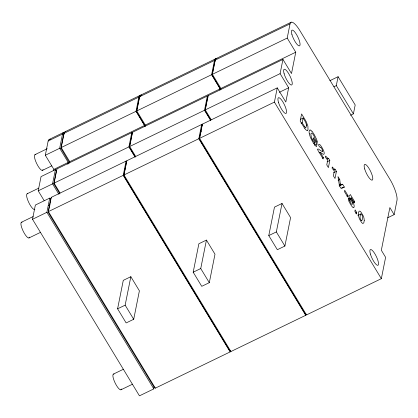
<?xml version="1.0" encoding="UTF-8"?>
<svg xmlns="http://www.w3.org/2000/svg" width="418" height="418" viewBox="0 0 418 418"><rect width="100%" height="100%" fill="white"/><g stroke="black" fill="none" stroke-linecap="round" stroke-linejoin="round"><path stroke-width="0.63" d="M348.346 198.785L348.304 198.017L349.965 200.577L351.042 203.681L351.867 204.543L352.327 204.198A7.529 2.006 64.2 0 0 352.379 203.958L352.327 202.929M322.571 150.872L322.544 151.185M306.394 125.588L306.389 125.019A4.823 1.285 64.2 0 0 306.368 124.836M154.19 387.005L153.814 388.886L139.45 395.846L32.515 219.283L35.358 205.05L49.721 198.095L50.709 199.726M44.125 200.603L38.205 190.822L41.048 176.595L55.411 169.635L56.069 170.722M53.614 170.628L53.865 169.374L45.311 155.25L48.154 141.018A17.431 4.645 64.2 0 1 50.327 139.429M153.746 388.62A1.714 1.489 -54.9 0 0 153.814 388.886L46.879 212.323L49.721 198.095A1.714 1.489 -54.9 0 0 49.831 198.341M58.818 194.187L52.563 183.863L55.411 169.635A1.714 1.489 -54.9 0 0 55.521 169.886M67.852 164.3L68.228 162.414L59.675 148.291L62.517 134.063A17.415 4.64 64.2 0 1 64.555 132.433M56.519 170.33L53.823 183.847L59.915 193.915M69.414 162.759L60.929 148.275L63.703 134.403A0.873 0.794 11.3 0 0 64.027 133.332A17.41 4.64 64.2 0 1 65.851 131.66M230.412 350.65L230.161 351.904L155.324 388.155L48.389 211.592L51.236 197.364L126.069 161.113L126.727 162.2M59.957 192.844L54.079 183.131L56.921 168.903L131.759 132.652L132.417 133.739M69.472 163.02L69.738 161.682L61.185 147.559L64.027 133.332L138.865 97.081A17.431 4.645 64.2 0 1 141.038 95.487M230.161 351.904L123.226 175.341L126.069 161.113M135.166 157.205L128.916 146.88L131.759 132.652M144.325 126.691L144.576 125.431L136.022 111.308L138.865 97.081M126.429 162.174L123.728 175.691L229.806 350.843M132.114 133.713L129.413 147.23L134.998 156.457M141.733 95.105A17.41 4.64 64.2 0 0 139.622 96.715A0.873 0.794 11.3 0 1 139.293 97.786L136.524 111.658L145.004 126.137M306.002 314.033L305.751 315.287L230.914 351.538L123.984 174.975L126.826 160.747L201.664 124.496L202.322 125.583M135.552 156.227L129.669 146.514L132.511 132.287L207.349 96.035L208.007 97.122M145.067 126.403L145.333 125.066L136.78 110.942L139.622 96.715L214.46 60.458A17.431 4.645 64.2 0 1 216.069 58.771M117.594 308.818L123.279 280.363L130.839 276.7L139.393 290.823L133.708 319.284L126.147 322.947L117.594 308.818L125.154 305.161L130.839 276.7M305.751 315.287L198.822 138.724L201.664 124.496M210.761 120.588L204.506 110.263L207.349 96.035M219.92 90.074L220.171 88.815L211.618 74.691L214.46 60.458M202.019 125.557L199.318 139.074L305.396 314.226L305.568 313.364M210.594 119.841L205.008 110.613L207.709 97.096M220.599 89.52L212.114 75.041L214.889 61.169A0.873 0.794 11.3 0 0 215.213 60.093A17.41 4.64 64.2 0 1 216.968 58.415M387.711 217.752L394.143 214.638L389.863 207.574L381.331 250.262L385.61 257.326L381.347 278.67L306.509 314.921L199.574 138.358L202.422 124.125L277.254 87.874L285.813 102.002L288.655 87.77L280.102 73.646L282.944 59.419L208.107 95.67L205.264 109.897L211.142 119.611M220.657 89.781L220.923 88.449L212.37 74.326L215.213 60.093L290.05 23.842A17.431 4.645 64.2 0 1 300.03 30.854L389.853 179.17A17.431 4.645 64.2 0 1 396.985 200.41L394.143 214.638M193.189 272.202L198.874 243.746L206.435 240.084L214.988 254.207L209.303 282.667L201.742 286.33L193.189 272.202L200.744 268.544L206.435 240.084M381.347 278.67L274.412 102.107L277.254 87.874M282.944 59.419L291.498 73.542L295.761 52.198L287.208 38.075L290.05 23.842M268.779 235.585L274.469 207.129L282.025 203.467L290.583 217.59L284.893 246.05L277.333 249.713L268.779 235.585L276.34 231.922L282.025 203.467M304.325 126.22A13.622 3.631 64.2 0 1 303.463 124.836L302.177 122.72L303.118 118.017L300.417 119.329M313.824 143.567L314.9 143.045L315.078 142.151L313.124 138.928L313.364 137.741L317.058 143.844L316.499 146.65L315.966 146.19A11.772 3.135 64.2 0 1 314.796 144.858A11.375 3.03 64.2 0 1 312.81 142.026A11.908 3.172 64.2 0 1 312.356 141.268L310.365 137.287L309.263 133.776M350.503 115.263L353.409 113.853L336.302 85.601L338.078 76.708L329.859 80.69M319.028 152.732L320.11 152.204L323.422 157.68L323.171 158.955L317.414 149.451A8.146 2.168 64.2 0 1 318.176 149.007A7.717 2.059 64.2 0 1 318.411 149.069L322.038 151.457A3.783 1.008 64.2 0 0 322.565 151.211M326.871 159.065L328.491 158.281L329.818 160.475L328.396 167.587L326.761 164.885L327.78 159.775A11.605 3.093 64.2 0 1 325.465 157.309L325.711 156.081A10.048 2.675 64.2 0 0 327.221 157.685A6.291 1.677 64.2 0 0 328.506 158.317M333.47 169.964L335.09 169.18L336.422 171.37L334.996 178.486L333.36 175.785L334.384 170.675A11.605 3.093 64.2 0 1 332.064 168.208L332.31 166.981A10.048 2.675 64.2 0 0 333.825 168.579A6.291 1.677 64.2 0 0 335.111 169.217M353.409 113.853L355.19 104.96L338.078 76.708M348.006 195.64L347.734 197.003L344.458 191.596L344.73 190.232L348.006 195.64L346.924 196.162M350.608 199.637L348.748 196.831L350.336 194.522L354.663 201.675L354.412 202.944L351.308 197.819L349.145 198.869M356.763 212.61L356.491 213.974L354.851 211.273L355.128 209.909L356.763 212.61L355.681 213.138M349.72 199.078L350.801 198.555L351.308 197.819M361.836 220.547L362.171 219.837A39.929 10.638 64.2 0 0 362.359 219.027L362.39 218.875A45.839 12.216 64.2 0 0 362.469 218.431L362.558 217.046A6.557 1.745 64.2 0 0 362.521 216.696L362.307 215.787A1.677 0.449 64.2 0 0 361.251 214.042A1.515 0.402 64.2 0 0 361.121 213.959A3.428 0.914 64.2 0 0 360.812 214.011L358.08 215.333M339.395 185.869L342.598 184.202L344.343 187.081L341.642 188.387M340.477 185.346L339.745 179.494L338.005 176.621L339.437 185.817L340.889 188.215L344.343 187.081M139.988 95.45L65.151 131.701M215.583 58.833L140.746 95.085M291.174 22.217L216.341 58.468M49.277 139.393L63.64 132.433M48.154 141.018L62.517 134.063A0.873 0.794 11.3 0 0 63.703 134.403A16.548 4.41 64.2 0 1 64.576 132.94M35.023 154.618L47.239 148.703M45.311 155.25L59.675 148.291M61.185 147.559L136.022 111.308M136.78 110.942L211.618 74.691M212.37 74.326L287.208 38.075M42.458 170.372L51.759 165.862M53.865 169.374L68.228 162.414M69.738 161.682L144.576 125.431M145.333 125.066L220.171 88.815M220.923 88.449L295.761 52.198M27.207 193.748L38.837 188.116M38.205 190.822L52.563 183.863M54.079 183.131L128.916 146.88M129.669 146.514L204.506 110.263M205.264 109.897L280.102 73.646M279.302 92.305L288.655 87.77M21.522 222.209L33.147 216.576M32.515 219.283L46.879 212.323M48.389 211.592L123.226 175.341M123.984 174.975L198.822 138.724M199.574 138.358L274.412 102.107M333.977 86.73L336.302 85.601M28.952 237.962L40.583 232.324M301.101 123.242L302.177 122.72M314.362 145.15L317.058 143.844M322.346 158.208L323.422 157.68M327.122 161.782L329.818 160.475M333.721 172.681L336.422 171.37M338.125 180.278L339.745 179.494M339.249 184.469L340.33 183.946M339.102 185.953L342.598 184.202M348.889 201.1L349.965 200.577M353.586 202.197L354.663 201.675M113.482 374.053L123.367 369.266M120.912 389.806L132.543 384.173M353.064 207.396L352.656 207.119A5.183 1.379 64.2 0 1 351.747 206.142L350.89 204.898A8.083 2.153 64.2 0 1 350.425 204.12L349.667 202.709A5.157 1.374 64.2 0 1 348.346 198.785M304.905 128.619L304.978 128.723A6.322 1.682 64.2 0 0 306.31 130.186A7.796 2.08 64.2 0 0 307.444 130.374M304.325 126.215L304.471 126.429A3.344 0.893 64.2 0 0 305.276 127.354A3.987 1.061 64.2 0 0 305.804 127.385M357.944 214.998L358.252 215.489M303.118 118.017L304.372 120.097A18.883 5.032 64.2 0 1 305.004 121.173L305.245 121.607A3.762 1.003 64.2 0 1 306.389 124.862M276.34 231.922L284.893 246.05M200.744 268.544L209.303 282.667M125.154 305.161L133.708 319.284M154.409 387.387A0.93 0.81 -54.9 0 0 154.205 387.413L48.133 212.307L50.834 198.79A0.93 0.81 -54.9 0 1 50.635 198.863M312.539 139.931L312.178 139.267A4.326 1.155 64.2 0 1 311.332 137.303L310.851 134.209A12.78 3.407 64.2 0 1 310.935 133.75L311.64 133.086A4.17 1.113 64.2 0 1 311.912 133.217A4.352 1.16 64.2 0 1 312.894 134.194L313.531 135.108A6.583 1.756 64.2 0 1 313.897 135.704L315.485 139.779L317.278 142.397L317.205 141.66A5.946 1.583 64.2 0 0 316.442 138.995L314.467 135.019A14.322 3.814 64.2 0 0 313.934 134.126L312.821 132.438A7.075 1.886 64.2 0 0 311.985 131.372M230.804 351.292A1.714 1.489 -54.9 0 1 230.914 351.538M132.511 132.287A1.714 1.489 -54.9 0 1 132.579 132.558M126.826 160.747A1.714 1.489 -54.9 0 1 126.889 161.014M126.612 162.059A0.93 0.81 -54.9 0 1 126.45 162.21M129.596 147.131A0.93 0.387 -18.6 0 1 129.439 147.24M132.302 133.603A0.93 0.81 -54.9 0 1 132.135 133.75M145.26 125.682A0.93 0.387 -18.6 0 1 145.103 125.792M136.707 111.559A0.93 0.387 -18.6 0 1 136.55 111.669M139.298 97.791A16.548 4.41 64.2 0 1 140.265 96.276M123.911 175.591A0.93 0.387 -18.6 0 1 123.754 175.701M229.796 350.796A0.93 0.81 -54.9 0 1 230.004 350.77M125.405 167.858A0.873 0.794 11.3 0 1 125.076 168.935M155.214 387.909A1.714 1.489 -54.9 0 1 155.324 388.155M56.921 168.903A1.714 1.489 -54.9 0 1 56.984 169.175M51.236 197.364A1.714 1.489 -54.9 0 1 51.299 197.636M51.022 198.675A0.93 0.81 -54.9 0 1 50.855 198.827M54.006 183.748A0.93 0.387 -18.6 0 1 53.849 183.857A0.93 0.387 -18.6 0 1 53.619 183.936M56.707 170.22A0.93 0.81 -54.9 0 1 56.545 170.366M56.529 170.377A0.93 0.81 -54.9 0 1 56.32 170.403M69.665 162.299A0.93 0.387 -18.6 0 1 69.513 162.409A0.93 0.387 -18.6 0 1 69.283 162.487M61.112 148.176A0.93 0.387 -18.6 0 1 60.955 148.285M60.939 148.296A0.93 0.387 -18.6 0 1 60.725 148.364M48.316 212.208A0.93 0.387 -18.6 0 1 48.164 212.318A0.93 0.387 -18.6 0 1 47.934 212.396M154.023 387.575A0.93 0.81 -54.9 0 1 154.19 387.423M49.81 204.475A0.873 0.794 11.3 0 1 49.486 205.551A0.873 0.794 11.3 0 1 48.3 205.212M34.84 209.392A8.715 2.32 64.2 0 1 28.497 201.925A8.715 2.32 64.2 0 1 27.729 193.769M29.511 237.147A8.715 2.32 64.2 0 1 23.335 231.478A8.715 2.32 64.2 0 1 22.044 222.224M43.017 169.556A8.715 2.32 64.2 0 1 36.643 163.485A8.715 2.32 64.2 0 1 35.87 154.77M121.476 388.991A8.715 2.32 64.2 0 1 115.295 383.322A8.715 2.32 64.2 0 1 114.004 374.073M306.399 314.67A1.714 1.489 -54.9 0 1 306.509 314.921M208.107 95.67A1.714 1.489 -54.9 0 1 208.169 95.941M202.422 124.125A1.714 1.489 -54.9 0 1 202.484 124.397M202.207 125.442A0.93 0.81 -54.9 0 1 202.04 125.593M205.191 110.514A0.93 0.387 -18.6 0 1 205.034 110.624M207.892 96.981A0.93 0.81 -54.9 0 1 207.73 97.133M220.85 89.065A0.93 0.387 -18.6 0 1 220.699 89.175M212.297 74.942A0.93 0.387 -18.6 0 1 212.14 75.052M214.889 61.174A16.548 4.41 64.2 0 1 215.505 59.889M199.501 138.975A0.93 0.387 -18.6 0 1 199.349 139.084M305.391 314.179A0.93 0.81 -54.9 0 1 305.595 314.153M201.001 131.242A0.873 0.794 11.3 0 1 200.671 132.313M304.905 128.645A11.688 3.114 64.2 0 1 303.431 126.346L300.197 121.027L301.613 113.957L304.748 119.135A19.662 5.241 64.2 0 1 305.678 120.713L306.201 121.669A5.246 1.4 64.2 0 1 306.342 121.946L307.894 126.163L308.019 129.329A11.683 3.114 64.2 0 1 307.476 130.437M306.357 125.541A14.541 3.877 64.2 0 1 305.929 127.354A5.909 1.573 64.2 0 1 305.824 127.422M310.088 129.998A7.806 2.08 64.2 0 1 311.985 131.377M309.315 133.828A10.581 2.821 64.2 0 1 310.099 130.029M314.906 143.055A7.534 2.006 64.2 0 1 313.829 141.859A5.915 1.578 64.2 0 1 312.539 139.936M320.721 147.235A1.719 0.46 64.2 0 0 320.59 147.162C319.686 148.056 317.466 143.891 319.326 144.247A3.934 1.05 64.2 0 1 319.822 144.591A5.81 1.547 64.2 0 1 320.893 145.861L321.573 146.864A9.358 2.492 64.2 0 1 322.012 147.591L323.192 149.827A4.718 1.259 64.2 0 1 323.751 151.201L323.955 151.833A4.436 1.181 64.2 0 1 324.232 153.463L323.845 154.362L322.863 154.127A19.437 5.178 64.2 0 1 322.106 153.594L320.805 152.586A16.083 4.284 64.2 0 0 320.637 152.471A5.7 1.52 64.2 0 0 320.104 152.204M320.758 147.35A2.377 0.632 64.2 0 1 322.607 150.924M350.624 199.699A2.639 0.7 64.2 0 1 352.243 202.516M352.212 202.495A2.299 0.611 64.2 0 1 352.327 202.929M350.801 198.56A5.382 1.437 64.2 0 1 351.899 200.076A5.784 1.541 64.2 0 1 352.233 200.65L352.364 200.88A4.969 1.327 64.2 0 1 353.44 203.211L353.529 203.446A5.862 1.562 64.2 0 1 353.691 203.927A5.377 1.432 64.2 0 1 354.135 205.808L354.15 206.617A7.926 2.111 64.2 0 1 354.114 206.894A6.474 1.724 64.2 0 1 353.069 207.412M361.826 220.526A3.428 0.914 64.2 0 1 361.497 220.626A1.515 0.402 64.2 0 1 361.361 220.521A1.688 0.449 64.2 0 1 360.306 218.781L360.081 217.794A6.892 1.834 64.2 0 1 360.055 217.527L360.144 216.143A45.797 12.206 64.2 0 1 360.222 215.698L360.248 215.542A40.06 10.675 64.2 0 1 360.441 214.732L360.708 214.105A5.957 1.588 64.2 0 1 360.802 214M364.256 220.359L363.791 222.919L362.803 223.458A4.969 1.322 64.2 0 1 362.463 223.269A4.493 1.197 64.2 0 1 361.601 222.402L360.891 221.399A6.798 1.813 64.2 0 1 360.426 220.647L359.861 219.612A4.844 1.291 64.2 0 1 359.057 217.794L358.43 215.469L358.425 213.159A28.576 7.613 64.2 0 1 358.566 212.412L359.067 211.278L359.809 211.111A4.974 1.327 64.2 0 1 360.149 211.294A4.493 1.197 64.2 0 1 361.011 212.166L362.996 215.437A4.525 1.207 64.2 0 1 363.691 217.151L363.77 217.391A5.298 1.411 64.2 0 1 363.989 218.191L364.256 220.359M278.456 102.258A8.715 2.32 64.2 0 0 285.964 113.461A8.715 2.32 64.2 0 0 282.328 101.036A8.715 2.32 64.2 0 0 278.456 102.258M284.146 73.803A8.715 2.32 64.2 0 0 291.654 85A8.715 2.32 64.2 0 0 288.018 72.575A8.715 2.32 64.2 0 0 284.146 73.803M291.963 34.668A8.715 2.32 64.2 0 0 299.471 45.87A8.715 2.32 64.2 0 0 295.834 33.445A8.715 2.32 64.2 0 0 291.963 34.668M364.684 168.94A8.715 2.32 64.2 0 0 372.192 180.137A8.715 2.32 64.2 0 0 368.556 167.712A8.715 2.32 64.2 0 0 364.684 168.94M370.421 254.107A8.715 2.32 64.2 0 0 377.929 265.305A8.715 2.32 64.2 0 0 374.293 252.88A8.715 2.32 64.2 0 0 370.421 254.107"/></g></svg>
